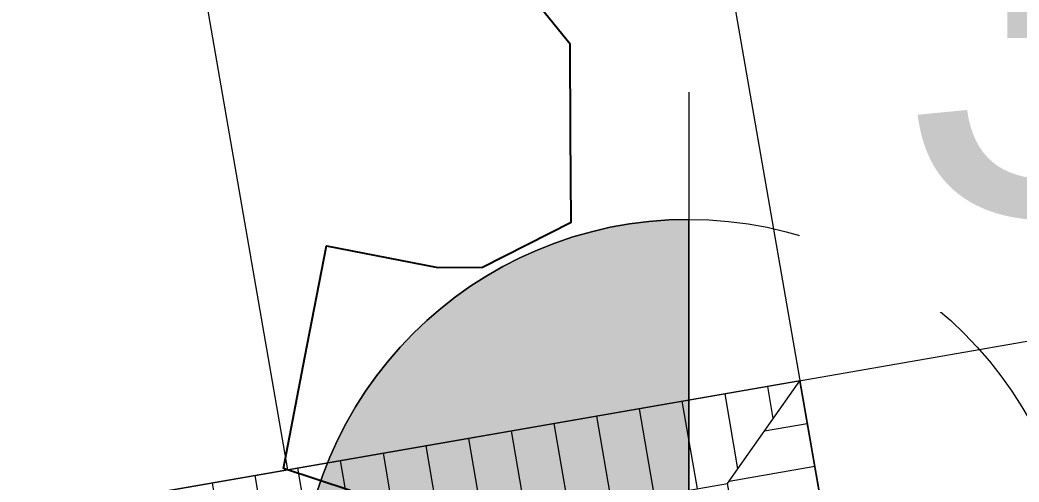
# Model space of a CAD drawing. Header units: inches. Extents: x 3268 to 7018, y 976 to 6708.
# Drawn here: x 4638.6 to 4730.9, y 5593.3 to 5636 of the extents above; entities that cross this region are included whole.
import ezdxf

# ---------------------------------------------------------------- set-up
doc = ezdxf.new("R2010")
doc.units = ezdxf.units.IN
doc.header["$MEASUREMENT"] = 0
for name, color, linetype, lineweight in [('0-landscaping', 1, 'Continuous', 25), ('G-ANNO-DIMS', 111, 'Continuous', 9), ('L-PVMT-BRCK-HATC', 252, 'Continuous', 15), ('L-PVMT-BRICK', 20, 'Continuous', 13), ('L-PVMT-CONC-HATC', 252, 'Continuous', 15), ('site_dwg', 8, 'Continuous', 9)]:
    doc.layers.add(name, color=color, linetype=linetype, lineweight=lineweight)
doc.styles.add('Arial', font='arial.ttf', dxfattribs={"height": 36})

# ---------------------------------------------------------------- blocks, each defined once
blk = doc.blocks.new('site_dwg_dec1-V208-Overall Retail Plan Opt 2')
at = {"layer": '0-landscaping', "color": 213, "flags": 128}
blk.add_lwpolyline([(-115.2391647526376, 9.378814171477641), (-116.2805885930352, 10.88512405573783), (-120.5231648285259, 16.43677114294735), (-121.021499889684, 24.1747195992466), (-115.9658553720871, 36.15941098107179), (-110.9101685853707, 48.14415048814043), (-113.0937468457084, 51.88722671996549), (-107.5397389064562, 56.13394474226879), (-101.9856886986959, 60.38071088975993), (-97.743112467069, 54.82906379929738), (-95.6841144938803, 53.02049293666641), (-89.7563095111124, 51.46381599998823), (-86.13667698831675, 55.58464763821029), (-82.51704446383489, 59.70547927386689), (-82.110503096937, 68.47359954603199)], dxfattribs=at)
blk = doc.blocks.new('site_dwg-12440225-Overall Retail Plan Opt 2')
at = {"layer": 'L-PVMT-BRCK-HATC'}
h = blk.add_hatch(dxfattribs=at)
h.set_pattern_fill('FP_253', color=53, style=0, pattern_type=2)
h.set_pattern_definition([(96.066, (24339385.314, 9818254.832), (-3.982575313844651, -0.4232243725911518), [])])
h.paths.add_polyline_path([(24339401.92657724, 9818257.010245075), (24339672.03110692, 9818285.719377626), (24339679.32405116, 9818294.747108461), (24339392.89017029, 9818264.345277317)])
h = blk.add_hatch(dxfattribs=at)
h.set_pattern_fill('FP_256', color=53, style=0, pattern_type=2)
h.set_pattern_definition([(186.0659999999999, (24339417.078, 9818188.787), (0.4232243725911498, -3.982575313844652), [])])
h.paths.add_polyline_path([(24339689.72160457, 9818192.059406837), (24339688.71886454, 9818200.69324894), (24339689.31242151, 9818200.762185033), (24339679.32297591, 9818294.74577745), (24339672.03109898, 9818285.719450912), (24339681.44759392, 9818198.752090877), (24339688.79039687, 9818192.812642377)])
at = {"layer": 'L-PVMT-BRCK-HATC', "color": 53, "flags": 128}
blk.add_lwpolyline([(24339674.90227906, 9818259.852133486), (24339672.03109899, 9818285.719450913), (24339679.32405116, 9818294.747108461), (24339392.89017029, 9818264.345277317), (24339401.92657724, 9818257.010245075), (24339672.03110692, 9818285.719377626), (24339679.32297591, 9818294.74577745), (24339685.21215977, 9818239.33863298)], dxfattribs=at)
at = {"layer": 'L-PVMT-BRICK', "color": 253, "flags": 128}
blk.add_lwpolyline([(24339685.21215977, 9818239.33863298), (24339679.32297591, 9818294.74577745), (24339392.89683572, 9818264.301757673), (24339398.80830136, 9818208.905557282)], dxfattribs=at)
at = {"layer": 'L-PVMT-CONC-HATC', "color": 53}
for p, q in [((24339664.10305518, 9818437.93919215), (24339685.21215977, 9818239.33863298)), ((24339616.37191695, 9818432.865885237), (24339631.54461816, 9818289.667451613))]:
    blk.add_line(p, q, dxfattribs=at)
at = {"layer": 'L-PVMT-CONC-HATC', "color": 53, "flags": 128}
blk.add_lwpolyline([(24340508.63663049, 9818382.89290426), (24340272.11240364, 9818357.752921466), (24339354.47899012, 9818260.218353653)], dxfattribs=at)
at = {"xscale": 1.5, "yscale": 1.5, "zscale": 1.5, "rotation": 37.81158375857705}
blk.add_blockref('site_dwg_dec1-V208-Overall Retail Plan Opt 2', (24339812.90357557, 9818332.339025686), dxfattribs=at)
blk = doc.blocks.new('Spot Elevations - Spot Elevation - Target Filled-49714-Overall Retail Plan Opt 2')
at = {"layer": 'G-ANNO-DIMS'}
h = blk.add_hatch(color=256, dxfattribs=at)
edge = h.paths.add_edge_path()
edge.add_line((1.249000902703301e-16, 0), (-0.09374999999999985, 0))
edge.add_arc((5.724587470723462e-16, -3.434752482434078e-16), 0.09375000000000037, 90.00000000000063, 180.0000000000002, ccw=False)
edge.add_line((1.249000902703301e-16, 0.09375000000000007), (1.249000902703301e-16, 0))
at = {"layer": 'G-ANNO-DIMS', "lineweight": 20}
for p, q in [((-2.706168622523819e-16, 0.1243846875261664), (-2.706168622523819e-16, -0.125)), ((1.249000902703301e-16, 0), (1.249000902703301e-16, 0.09375000000000007))]:
    blk.add_line(p, q, dxfattribs=at)
blk.add_circle((1.249000902703301e-16, 0), 0.09375000000000007, dxfattribs=at)
blk.add_arc((5.724587470723462e-16, -3.434752482434078e-16), 0.09375000000000037, 90.00000000000026, 179.9999999999999, dxfattribs=at)

msp = doc.modelspace()

# ---------------------------------------------------------------- block references
at = {"layer": 'G-ANNO-DIMS', "lineweight": 20, "xscale": 383.9999999999998, "yscale": 383.9999999999998, "zscale": 383.9999999999998}
msp.add_blockref('Spot Elevations - Spot Elevation - Target Filled-49714-Overall Retail Plan Opt 2', (4700.372986161189, 5581.530165504501), dxfattribs=at)
at = {"layer": 'site_dwg', "color": 53, "lineweight": 15, "rotation": 3.810000000000009}
msp.add_blockref('site_dwg-12440225-Overall Retail Plan Opt 2', (-23628768.691637, -11408316.78144797), dxfattribs=at)

# ---------------------------------------------------------------- next in the draw order: texts
at = {"layer": 'G-ANNO-DIMS', "insert": (4719.609714999069, 5653.961633885519), "char_height": 36, "width": 184.2318507890961, "attachment_point": 1, "line_spacing_factor": 0.9417779076525876, "style": 'Arial', "bg_fill": 3, "box_fill_scale": 1.25, "bg_fill_color": 256, "bg_fill_true_color": 13158600, "bg_fill_transparency": 0}
msp.add_mtext('394.00', dxfattribs=at)

doc.saveas('drawing.dxf')
